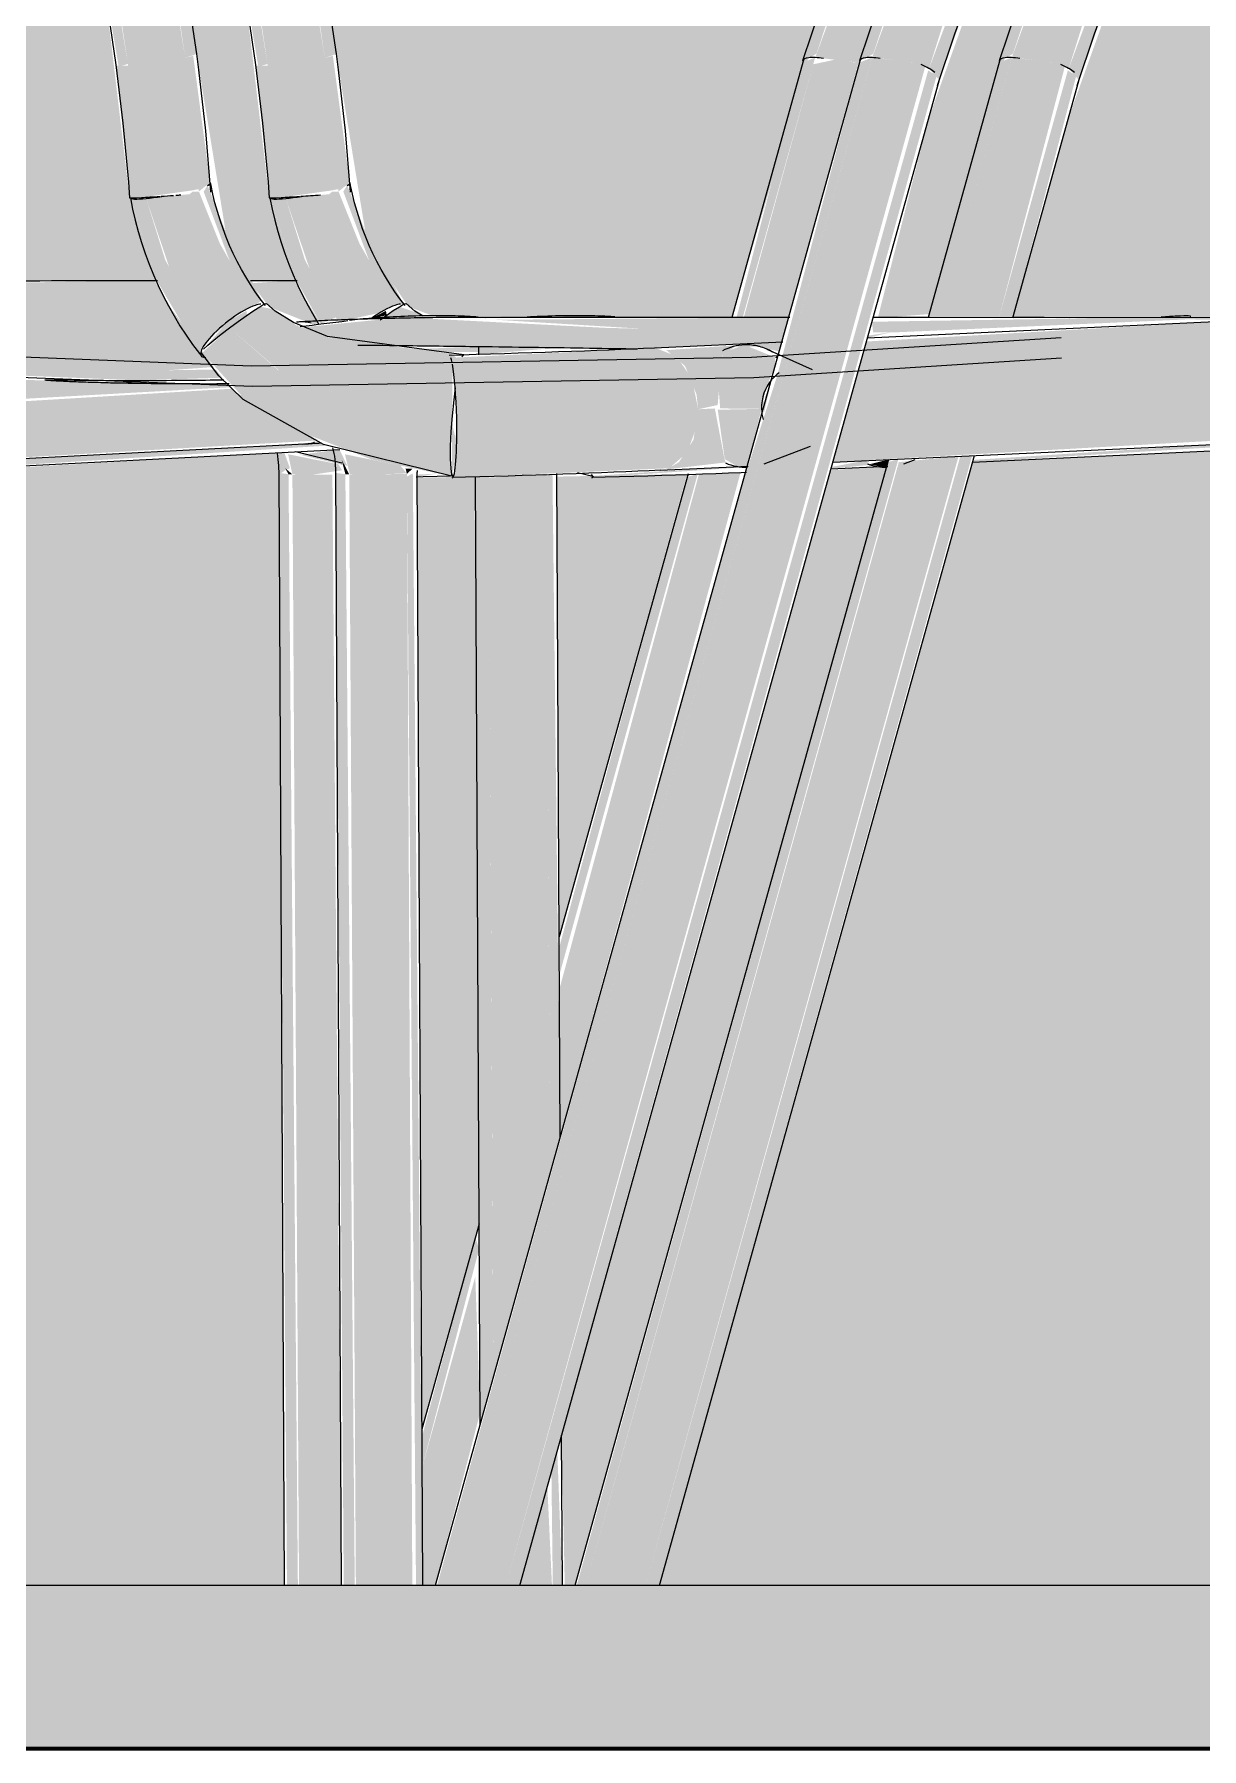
# Model space of a CAD drawing. Header units: inches. Extents: x 20478 to 36715, y -248 to 750.
# Drawn here: x 28117.59 to 28131.9, y 0 to 21.02 of the extents above; entities that cross this region are included whole.
import ezdxf

# ---------------------------------------------------------------- set-up
doc = ezdxf.new("R2010")
doc.units = ezdxf.units.IN
doc.header["$MEASUREMENT"] = 0
for name, color, linetype, lineweight in [('A-DOOR', 31, 'Continuous', 13), ('A-GLAZ-CWMG', 51, 'Continuous', 9), ('C-TOPO', 7, 'Continuous', 9), ('I-FURN', 30, 'Continuous', 9)]:
    doc.layers.add(name, color=color, linetype=linetype, lineweight=lineweight)

# ---------------------------------------------------------------- blocks, each defined once
blk = doc.blocks.new('HermanMiller_Collection_Air-Chair_SideChair_Arms - Arms-457867-Elevation - South')
at = {"layer": 'I-FURN'}
for points in [[(26183.691, 20.693), (26183.774, 20.734), (26183.857, 20.782), (26184.538, 22.835), (26184.467, 22.794), (26183.693, 20.699)], [(26184.381, 20.651), (26184.639, 21.374), (26185.04, 22.62), (26184.585, 22.754), (26183.843, 20.737), (26184.326, 20.679), (26184.375, 20.653)], [(26178.107, 15.731), (26178.008, 15.931), (26177.529, 15.864), (26178.039, 15.744), (26178.085, 15.735)], [(26177.5, 2), (26177.385, 15.627), (26177.266, 15.643), (26177.366, 2), (26177.426, 2)], [(26177.433, 15.624), (26177.344, 15.701), (26177.385, 15.627), (26177.425, 15.625)], [(26177.748, 2), (26178.031, 2), (26177.923, 15.621), (26177.433, 15.619), (26177.514, 2), (26177.731, 2)], [(26178.039, 15.738), (26178.033, 15.745), (26178.033, 15.739)]]:
    blk.add_hatch(color=256, dxfattribs=at).paths.add_polyline_path(points, flags=0)
h = blk.add_hatch(color=256, dxfattribs=at)
h.paths.add_polyline_path([(26179.022, 3.445), (26179.722, 6.129), (26179.675, 6.268), (26179.02, 3.82), (26179.021, 3.642)], flags=0)
h.paths.add_polyline_path([(26180.704, 9.48), (26182.403, 15.635), (26182.273, 15.589), (26180.702, 9.819), (26180.703, 9.609)], flags=0)
h.paths.add_polyline_path([(26182.954, 17.551), (26183.841, 20.736), (26183.691, 20.675), (26182.878, 17.551), (26182.943, 17.551)], flags=0)
h = blk.add_hatch(color=256, dxfattribs=at)
h.paths.add_polyline_path([(26179.039, 2), (26179.183, 2), (26179.732, 4.112), (26179.675, 5.789), (26179.022, 3.445), (26179.031, 2)], flags=0)
h.paths.add_polyline_path([(26180.714, 7.494), (26182.928, 15.653), (26182.416, 15.624), (26180.705, 9.31), (26180.713, 7.654)], flags=0)
h.paths.add_polyline_path([(26183.517, 17.55), (26184.371, 20.667), (26184.19, 20.699), (26184.183, 20.73), (26183.818, 20.653), (26182.967, 17.551), (26183.453, 17.55)], flags=0)
h = blk.add_hatch(color=256, dxfattribs=at)
h.paths.add_polyline_path([(26177.664, 15.619), (26178.042, 15.675), (26177.997, 15.749), (26177.38, 15.871), (26177.433, 15.624), (26177.658, 15.619)], flags=0)
h.paths.add_polyline_path([(26178.128, 15.629), (26178.119, 15.675), (26178.128, 15.63)], flags=0)
h = blk.add_hatch(color=256, dxfattribs=at)
h.paths.add_polyline_path([(26178.962, 15.595), (26179.204, 15.634), (26178.962, 15.622), (26178.962, 15.597)], flags=0)
h.paths.add_polyline_path([(26179.399, 15.613), (26179.426, 15.673), (26179.4, 15.619)], flags=0)
for p, q in [((26183.702, 20.719), (26182.819, 17.55)), ((26178.038, 15.763), (26177.471, 15.903)), ((26177.265, 15.645), (26177.333, 2)), ((26182.284, 15.631), (26180.702, 9.954)), ((26179.721, 6.434), (26179.019, 3.919))]:
    blk.add_line(p, q, dxfattribs=at)
at = {"layer": 'I-FURN', "flags": 128}
for points in [[(26183.692, 20.698), (26183.912, 21.355), (26184.151, 22.009), (26184.409, 22.66), (26184.478, 22.826)], [(26177.244, 15.882), (26177.25, 15.846), (26177.255, 15.809), (26177.259, 15.772), (26177.262, 15.734), (26177.264, 15.696), (26177.265, 15.658), (26177.265, 15.645)], [(26179.371, 15.604), (26179.208, 15.599), (26179.034, 15.594), (26178.952, 15.592)]]:
    blk.add_lwpolyline(points, dxfattribs=at)
at = {"layer": 'I-FURN'}
for start_param, end_param in [(5.80521, 6.328809), (5.543411, 5.799632), (5.282674, 5.542834)]:
    blk.add_ellipse((26184.168, 20.546), major_axis=(-0.476, 0.152), ratio=0.239355, start_param=start_param, end_param=end_param, dxfattribs=at)
blk.add_open_spline([(26188.437, 17.558), (26188.45, 17.563), (26188.436, 17.57), (26188.304, 17.567), (26188.155, 17.557), (26188.085, 17.552)], degree=3, knots=[-0.6, -0.6, -0.6, -0.6, -0.4, -0.2, -0.0427058, -0.0427058, -0.0427058, -0.0427058], dxfattribs=at)
blk = doc.blocks.new('HermanMiller_Collection_Air-Chair_SideChair_Arms - Arms-V23-Elevation - South')
at = {"layer": 'I-FURN'}
h = blk.add_hatch(color=256, dxfattribs=at)
h.paths.add_polyline_path([(26176.914, 18.001), (26177.482, 18.003), (26177.172, 18.974), (26177.148, 19.017), (26176.837, 21.642), (26176.397, 24.26), (26176.273, 25.121), (26176.383, 26.453), (26176.632, 27.19), (26176.152, 27.181), (26175.798, 26.739), (26175.697, 26.411), (26175.577, 25.819), (26175.56, 25.064), (26176.616, 18.591), (26176.813, 18.172), (26176.891, 18.039)], flags=0)
h.paths.add_polyline_path([(26175.58, 24.485), (26175.578, 24.512), (26175.58, 24.485)], flags=0)
for points in [[(26177.831, 20.731), (26177.973, 20.78), (26177.372, 24.485), (26177.249, 24.327), (26177.574, 22.465)], [(26177.13, 20.637), (26177.831, 20.731), (26177.239, 24.329), (26176.765, 24.2), (26176.561, 24.155), (26176.878, 22.333)], [(26177.051, 20.635), (26177.127, 20.656), (26176.556, 24.164), (26176.419, 24.162), (26177.013, 20.637), (26177.023, 20.637)], [(26186.1, 20.693), (26186.183, 20.734), (26186.266, 20.782), (26186.947, 22.835), (26186.876, 22.794), (26186.102, 20.699)], [(26187.075, 20.456), (26187.778, 22.437), (26187.655, 22.507), (26186.95, 20.6), (26187.076, 20.458)], [(26177.166, 19.015), (26177.295, 19.025), (26177.13, 20.637), (26176.983, 20.635), (26177.153, 19.016)], [(26177.295, 19.02), (26177.929, 19.108), (26177.971, 19.118), (26177.996, 19.118), (26177.831, 20.731), (26177.13, 20.637), (26177.295, 19.025)], [(26177.998, 19.093), (26178.08, 19.16), (26178.136, 19.189), (26177.929, 20.757), (26177.831, 20.731), (26177.996, 19.118)], [(26178.69, 17.697), (26178.796, 17.715), (26178.315, 18.633), (26178.104, 19.169), (26178.057, 19.091), (26178.4, 18.177), (26178.641, 17.777)], [(26177.782, 17.469), (26177.964, 17.55), (26177.586, 18.254), (26177.351, 19.009), (26177.162, 19.01), (26177.484, 17.998), (26177.776, 17.479)], [(26177.997, 17.496), (26178.504, 17.606), (26178.685, 17.704), (26178.256, 18.452), (26177.998, 19.093), (26177.92, 19.091), (26177.885, 19.06), (26177.828, 19.055), (26177.351, 19.009), (26177.694, 17.998), (26177.99, 17.507)], [(26177.708, 17.46), (26177.762, 17.501), (26177.453, 18.003), (26176.933, 17.969), (26177.141, 17.681), (26177.636, 17.482), (26177.697, 17.464)], [(26178.529, 17.534), (26179.063, 17.57), (26178.744, 17.681), (26178.551, 17.55)], [(26178.388, 17.526), (26178.589, 17.577), (26178.58, 17.63), (26178.4, 17.536)], [(26173.083, 15.675), (26177.875, 15.978), (26177.697, 16.017), (26177.057, 15.971), (26173.359, 15.776), (26173.154, 15.688)], [(26184.717, 15.714), (26184.743, 15.807), (26184.508, 15.749), (26184.617, 15.725)], [(26179.733, 3.974), (26179.896, 4.561), (26179.842, 15.603), (26179.675, 15.585), (26179.722, 6.058)], [(26181.102, 15.599), (26181.087, 15.603), (26181.097, 15.6)], [(26181.102, 15.6), (26181.093, 15.648), (26181.101, 15.6)], [(26181.105, 15.585), (26183.005, 15.714), (26182.642, 15.708), (26181.123, 15.606)]]:
    blk.add_hatch(color=256, dxfattribs=at).paths.add_polyline_path(points, flags=0)
h = blk.add_hatch(color=256, dxfattribs=at)
h.paths.add_polyline_path([(26186.946, 20.59), (26187.566, 22.566), (26187.327, 22.667), (26186.985, 22.733), (26186.252, 20.737), (26186.735, 20.679), (26186.784, 20.653), (26186.946, 20.602)], flags=0)
h.paths.add_polyline_path([(26187.66, 22.52), (26187.66, 22.521), (26187.591, 22.555)], flags=0)
h = blk.add_hatch(color=256, dxfattribs=at)
h.paths.add_polyline_path([(26181.028, 2), (26184.862, 15.813), (26184.734, 15.775), (26180.918, 2), (26180.967, 2)], flags=0)
h.paths.add_polyline_path([(26185.228, 17.549), (26185.364, 17.556), (26186.25, 20.736), (26186.1, 20.675), (26185.229, 17.55)], flags=0)
h = blk.add_hatch(color=256, dxfattribs=at)
h.paths.add_polyline_path([(26181.44, 2), (26181.761, 2), (26185.599, 15.847), (26184.867, 15.775), (26181.028, 2), (26181.335, 2)], flags=0)
h.paths.add_polyline_path([(26185.362, 17.55), (26186.096, 17.55), (26186.902, 20.625), (26186.715, 20.683), (26186.25, 20.734), (26185.362, 17.55)], flags=0)
h = blk.add_hatch(color=256, dxfattribs=at)
h.paths.add_polyline_path([(26181.761, 2), (26181.931, 2), (26185.766, 15.855), (26185.621, 15.848), (26182.457, 4.496)], flags=0)
h.paths.add_polyline_path([(26186.095, 17.55), (26186.265, 17.55), (26187.042, 20.512), (26186.939, 20.578), (26186.096, 17.55)], flags=0)
h = blk.add_hatch(color=256, dxfattribs=at)
h.paths.add_polyline_path([(26189.312, 17.473), (26189.704, 17.551), (26189.136, 17.495), (26189.27, 17.479)], flags=0)
h.paths.add_polyline_path([(26183.516, 17.549), (26183.517, 17.55), (26183.364, 17.549)], flags=0)
h = blk.add_hatch(color=256, dxfattribs=at)
h.paths.add_polyline_path([(26184.036, 15.694), (26184.523, 15.743), (26184.454, 15.794), (26184.042, 15.716), (26184.037, 15.696)], flags=0)
h.paths.add_polyline_path([(26189.723, 16.071), (26189.746, 16.126), (26189.72, 16.1)], flags=0)
h.paths.add_polyline_path([(26185.771, 15.775), (26189.739, 16.019), (26189.657, 16.104), (26189.575, 16.085), (26188.794, 15.997), (26185.778, 15.802), (26185.774, 15.789)], flags=0)
h.paths.add_polyline_path([(26190.413, 16.011), (26190.424, 16.078), (26190.407, 16.028)], flags=0)
h.paths.add_polyline_path([(26190.635, 16.057), (26190.721, 16.104), (26190.871, 16.388), (26190.918, 16.742), (26190.361, 16.7), (26190.638, 16.091)], flags=0)
h = blk.add_hatch(color=256, dxfattribs=at)
h.paths.add_polyline_path([(26180.219, 2), (26180.615, 2), (26180.558, 3.216), (26180.27, 2.183)], flags=0)
h.paths.add_polyline_path([(26179.896, 4.561), (26180.59, 7.05), (26180.548, 15.63), (26179.842, 15.585), (26179.889, 6.058)], flags=0)
h = blk.add_hatch(color=256, dxfattribs=at)
h.paths.add_polyline_path([(26180.66, 2), (26180.741, 2), (26180.68, 3.656), (26180.608, 3.397), (26180.625, 2)], flags=0)
h.paths.add_polyline_path([(26180.59, 7.05), (26180.714, 7.494), (26180.621, 15.632), (26180.548, 15.597), (26180.572, 10.745)], flags=0)
for p, q in [((26186.111, 20.719), (26185.228, 17.549)), ((26186.265, 17.545), (26187.075, 20.451)), ((26178.823, 17.721), (26178.823, 17.711)), ((26181.6, 17.552), (26183.53, 17.552)), ((26184.553, 17.551), (26185.241, 17.551)), ((26186.265, 17.551), (26186.647, 17.551)), ((26173.103, 15.675), (26178.015, 15.931)), ((26184.742, 15.807), (26180.894, 2)), ((26181.932, 2), (26185.794, 15.856)), ((26184.927, 15.754), (26185.068, 15.808)), ((26185.769, 15.774), (26189.756, 15.962)), ((26179.675, 15.596), (26179.732, 3.964)), ((26180.715, 7.497), (26180.674, 15.634)), ((26181.114, 15.597), (26180.929, 15.643)), ((26181.097, 15.622), (26181.114, 15.597)), ((26184.034, 15.693), (26184.733, 15.726)), ((26180.742, 2), (26180.733, 3.843))]:
    blk.add_line(p, q, dxfattribs=at)
at = {"layer": 'I-FURN', "flags": 128}
for points in [[(26177.973, 20.78), (26177.68, 22.744), (26177.372, 24.486)], [(26176.39, 24.299), (26176.727, 22.377), (26176.982, 20.647)], [(26186.101, 20.698), (26186.32, 21.355), (26186.56, 22.009), (26186.818, 22.66), (26186.886, 22.826)], [(26187.053, 20.394), (26187.264, 21.025), (26187.494, 21.653), (26187.742, 22.279), (26187.808, 22.438)], [(26176.982, 20.647), (26177.068, 19.929), (26177.134, 19.207), (26177.148, 19.017)], [(26178.146, 19.086), (26178.083, 19.837), (26177.999, 20.584), (26177.973, 20.78)], [(26178.814, 17.694), (26178.75, 17.778), (26178.689, 17.864), (26178.63, 17.953), (26178.574, 18.045), (26178.52, 18.138), (26178.469, 18.234), (26178.42, 18.333), (26178.375, 18.432), (26178.333, 18.534), (26178.294, 18.637), (26178.258, 18.741), (26178.225, 18.846), (26178.195, 18.953), (26178.169, 19.059), (26178.147, 19.167), (26178.141, 19.197)], [(26177.158, 19.015), (26177.185, 18.877), (26177.218, 18.74), (26177.254, 18.603), (26177.295, 18.468), (26177.34, 18.334), (26177.389, 18.201), (26177.442, 18.07), (26177.499, 17.941), (26177.56, 17.815), (26177.625, 17.69), (26177.694, 17.568), (26177.758, 17.462)], [(26178.509, 17.52), (26178.58, 17.57), (26178.67, 17.633), (26178.744, 17.681), (26178.796, 17.711), (26178.823, 17.721)], [(26179.034, 17.564), (26178.935, 17.627), (26178.826, 17.72)], [(26183, 15.647), (26182.935, 15.644), (26182.78, 15.638), (26182.622, 15.633), (26182.461, 15.627), (26182.297, 15.621), (26182.13, 15.615), (26181.961, 15.61), (26181.79, 15.604), (26181.617, 15.599), (26181.443, 15.594), (26181.267, 15.589), (26181.107, 15.585)]]:
    blk.add_lwpolyline(points, dxfattribs=at)
at = {"layer": 'I-FURN'}
for centre, major_axis, ratio, start_param, end_param in [((26186.577, 20.546), (-0.476, 0.152), 0.239355, 5.80521, 6.328809), ((26186.577, 20.546), (-0.476, 0.152), 0.239355, 5.543411, 5.799632), ((26186.577, 20.546), (-0.476, 0.152), 0.239355, 5.282674, 5.542834), ((26186.593, 20.585), (-0.482, 0.134), 0.301377, 3.976352, 4.23196), ((26186.593, 20.585), (-0.482, 0.134), 0.301377, 3.714553, 3.963657), ((26177.649, 19.106), (0.492, 0.091), 0.107353, 5.872701, 6.396299), ((26177.647, 19.052), (0.499, 0.035), 0.020295, 3.141996, 3.927394), ((26177.649, 19.106), (0.492, 0.091), 0.107353, 3.141593, 4.040105), ((26177.647, 19.052), (0.499, 0.035), 0.020295, 3.927394, 4.450993), ((26177.649, 19.106), (0.492, 0.091), 0.107353, 4.040105, 4.477529), ((26177.647, 19.052), (0.499, 0.035), 0.020295, 4.485139, 4.974592), ((26178.422, 17.385), (0.393, 0.31), 0.26753, 0.631223, 1.416621), ((26178.422, 17.385), (0.393, 0.31), 0.26753, 0.369424, 0.631223), ((26181.086, 16.334), (-0.02, 0.75), 0.096081, 3.116798, 3.378597), ((26184.707, 16.463), (0.021, 0.75), 0.90616, 2.837087, 3.199975)]:
    blk.add_ellipse(centre, major_axis=major_axis, ratio=ratio, start_param=start_param, end_param=end_param, dxfattribs=at)
blk.add_open_spline([(26176.92, 18.001), (26177.109, 18.002), (26177.3, 18.002), (26177.49, 18.003)], degree=3, dxfattribs=at)
blk.add_open_spline([(26181.386, 17.555), (26181.324, 17.56), (26181.159, 17.568), (26180.843, 17.572), (26180.544, 17.564), (26180.364, 17.556), (26180.311, 17.553)], degree=3, knots=[-0.9453045, -0.9453045, -0.9453045, -0.9453045, -0.8, -0.6, -0.4, -0.3131267, -0.3131267, -0.3131267, -0.3131267], dxfattribs=at)
blk = doc.blocks.new('opening - opening-1034286-Elevation - South')
at = {"layer": 'A-DOOR'}
h = blk.add_hatch(color=256, dxfattribs=at)
h.paths.add_polyline_path([(25985.89, 2), (26016.078, 2), (26016.078, 96), (25985.89, 96), (25985.89, 20.121)], flags=0)
h.paths.add_polyline_path([(26180.895, 2), (26184.717, 15.714), (26184.549, 15.718), (26184.031, 15.675), (26180.732, 3.841), (26180.772, 2), (26180.888, 2)], flags=0)
h.paths.add_polyline_path([(26091.239, 2), (26093.176, 2), (26093.176, 8.948), (26092.37, 6.058)], flags=0)
h.paths.add_polyline_path([(26181.931, 2), (26189.824, 2), (26189.061, 15.848), (26189.026, 15.928), (26185.77, 15.775), (26182.457, 3.888)], flags=0)
h.paths.add_polyline_path([(26177.334, 2), (26177.291, 15.636), (26177.345, 15.675), (26177.402, 15.701), (26177.332, 15.896), (26172.428, 15.615), (26167.96, 2), (26177.291, 2)], flags=0)
h.paths.add_polyline_path([(26100.744, 16.071), (26100.766, 16.127), (26100.74, 16.1)], flags=0)
h.paths.add_polyline_path([(26097.419, 2), (26101.541, 2), (26100.778, 15.848), (26100.667, 16.092), (26099.814, 15.997), (26097.419, 15.885), (26097.419, 6.058)], flags=0)
h.paths.add_polyline_path([(26232.634, 2), (26228.15, 15.663), (26227.814, 15.666), (26227.491, 15.658), (26231.972, 2), (26232.628, 2)], flags=0)
h.paths.add_polyline_path([(26104.153, 2), (26107.484, 2), (26107.484, 15.885), (26104.236, 16.092), (26104.172, 16.084), (26104.131, 15.978), (26104.129, 15.848), (26104.153, 15.619), (26103.362, 2), (26104.143, 2)], flags=0)
h.paths.add_polyline_path([(26225.655, 2), (26230.225, 2), (26225.676, 15.675), (26225.516, 15.658), (26223.495, 15.759), (26220.801, 15.848), (26220.845, 15.776), (26220.895, 15.636), (26220.919, 15.629), (26220.895, 2), (26220.919, 2)], flags=0)
h.paths.add_polyline_path([(26235.203, 2), (26261.39, 2), (26261.39, 96), (26235.203, 96), (26235.203, 10.745)], flags=0)
h.paths.add_polyline_path([(26191.435, 16.071), (26191.458, 16.126), (26191.432, 16.1)], flags=0)
h.paths.add_polyline_path([(26191.637, 2), (26192.233, 2), (26191.469, 15.848), (26191.358, 16.092), (26190.646, 15.969), (26190.74, 15.433), (26191.567, 2), (26191.612, 2)], flags=0)
h.paths.add_polyline_path([(26167.251, 26.785), (26167.199, 26.876), (26167.216, 26.821)], flags=0)
h.paths.add_polyline_path([(26195.767, 2), (26195.767, 28.5), (26190.681, 28.5), (26190.681, 28.75), (26172.432, 28.75), (26172.432, 30), (26197.015, 30), (26197.015, 96), (26162.828, 96), (26162.828, 2), (26164.502, 2), (26169.001, 15.836), (26168.825, 16.124), (26168.816, 16.512), (26169.11, 16.941), (26169.295, 17.162), (26169.352, 17.162), (26169.417, 17.318), (26169.414, 17.377), (26169.387, 17.52), (26169.456, 17.746), (26169.533, 18.263), (26169.548, 18.507), (26169.434, 20.672), (26169.022, 24.299), (26168.743, 25.344), (26168.472, 25.94), (26168.157, 26.418), (26168.044, 26.493), (26167.126, 26.863), (26166.942, 27.034), (26166.666, 27.37), (26166.629, 27.627), (26166.76, 27.741), (26166.698, 27.79), (26167.12, 28.121), (26167.607, 28.253), (26170.571, 28.342), (26173.817, 28.341), (26177.69, 28.234), (26181.052, 27.895), (26183.449, 27.56), (26186.073, 27.086), (26187.042, 26.833), (26187.635, 26.533), (26187.705, 26.432), (26187.966, 26.204), (26188.255, 25.749), (26188.439, 24.96), (26188.439, 24.589), (26188.362, 24.016), (26187.928, 22.733), (26186.946, 19.993), (26186.265, 17.551), (26190.846, 17.495), (26190.896, 17.489), (26191.576, 17.364), (26191.84, 17.062), (26191.911, 16.899), (26192.117, 16.615), (26192.355, 16.145), (26192.357, 15.974), (26192.452, 15.433), (26193.267, 2), (26193.348, 2)], flags=0)
h.paths.add_polyline_path([(26136.016, 2), (26141.943, 2), (26137.459, 15.663), (26137.099, 15.668), (26135.893, 15.723), (26130.304, 15.973), (26130.113, 15.867), (26130.153, 15.776), (26130.203, 15.636), (26130.228, 15.643), (26130.18, 6.058), (26130.203, 2), (26135.945, 2)], flags=0)
h.paths.add_polyline_path([(26202.419, 2), (26204.953, 2), (26205.772, 15.676), (26205.971, 16.429), (26206.282, 16.906), (26206.338, 17.034), (26206.433, 17.184), (26206.491, 17.236), (26206.734, 17.47), (26207.34, 17.496), (26207.371, 17.552), (26207.609, 17.552), (26211.92, 17.552), (26210.911, 20.996), (26209.759, 24.236), (26209.756, 25.019), (26209.834, 25.428), (26210.078, 26.039), (26210.738, 26.648), (26211.492, 26.933), (26215.049, 27.611), (26218.549, 28.062), (26221.525, 28.276), (26225.13, 28.343), (26230.76, 28.224), (26231.081, 28.117), (26231.301, 28.001), (26231.558, 27.56), (26231.52, 27.37), (26231.279, 27.076), (26230.986, 26.817), (26230.736, 26.708), (26229.975, 26.355), (26229.795, 26.09), (26229.426, 25.296), (26229.252, 24.712), (26229.095, 23.793), (26228.751, 20.672), (26228.672, 18.094), (26228.799, 17.52), (26228.799, 17.456), (26228.799, 17.287), (26228.842, 17.332), (26228.996, 16.992), (26229.185, 16.853), (26229.37, 16.512), (26229.327, 16.07), (26229.159, 15.793), (26233.203, 3.467), (26233.203, 96), (26199.015, 96), (26199.015, 30), (26225.753, 30), (26225.753, 28.75), (26207.505, 28.75), (26207.505, 28.5), (26202.419, 28.5), (26202.419, 6.058)], flags=0)
h.paths.add_polyline_path([(26207.246, 2), (26207.362, 2), (26208.222, 15.893), (26208.181, 15.974), (26207.412, 15.953), (26207.408, 15.775), (26207.441, 15.619), (26206.692, 2), (26207.217, 2)], flags=0)
h.paths.add_polyline_path([(26113.34, 2), (26113.664, 2), (26111.727, 8.948), (26111.727, 2)], flags=0)
h.paths.add_polyline_path([(26114.707, 2), (26114.853, 2), (26114.892, 15.675), (26114.436, 15.587), (26111.727, 15.655), (26111.727, 12.667), (26114.7, 2)], flags=0)
h.paths.add_polyline_path([(26117.67, 2), (26122.64, 2), (26122.64, 15.68), (26121.166, 15.745), (26118.402, 15.848), (26118.419, 15.7), (26118.461, 15.619), (26117.739, 3.184)], flags=0)
h.paths.add_polyline_path([(26116.67, 2), (26117.465, 15.938), (26116.002, 15.975), (26115.805, 15.867), (26115.845, 15.776), (26115.895, 15.636), (26115.919, 15.629), (26115.895, 2), (26116.635, 2)], flags=0)
h.paths.add_polyline_path([(26143.648, 2), (26160.828, 2), (26160.828, 96), (26127.14, 96), (26127.14, 30), (26135.061, 30), (26135.061, 28.75), (26127.14, 28.75), (26127.14, 27.663), (26130.619, 28.094), (26132.937, 28.266), (26136.64, 28.346), (26140.045, 28.236), (26140.39, 28.117), (26140.609, 28.001), (26140.866, 27.56), (26140.828, 27.37), (26140.587, 27.076), (26140.295, 26.817), (26140.045, 26.708), (26139.289, 26.362), (26139.104, 26.09), (26138.734, 25.296), (26138.56, 24.712), (26138.403, 23.793), (26138.06, 20.672), (26137.981, 18.094), (26138.107, 17.52), (26138.107, 17.456), (26138.107, 17.287), (26138.15, 17.332), (26138.304, 16.992), (26138.493, 16.853), (26138.678, 16.512), (26138.636, 16.07), (26138.467, 15.793), (26142.992, 2), (26143.626, 2)], flags=0)
h.paths.add_polyline_path([(26208.362, 2), (26216.255, 2), (26212.415, 15.775), (26209.107, 15.893), (26209.11, 15.7), (26209.153, 15.619), (26208.376, 2.243)], flags=0)
h.paths.add_polyline_path([(26166.91, 2), (26171.345, 15.688), (26170.716, 15.615), (26166.277, 2), (26166.82, 2)], flags=0)
h.paths.add_polyline_path([(26127.634, 2), (26127.14, 3.506), (26127.14, 2)], flags=0)
h.paths.add_polyline_path([(26219.844, 2), (26219.853, 2), (26219.891, 15.675), (26219.207, 15.585), (26219.183, 3.855), (26219.707, 2), (26219.823, 2)], flags=0)
h.paths.add_polyline_path([(26129.008, 2), (26129.162, 2), (26129.2, 15.675), (26128.744, 15.587), (26127.14, 15.624), (26127.14, 8.702), (26129.006, 2.007)], flags=0)
h.paths.add_polyline_path([(26090.453, 2.896), (26093.176, 12.667), (26093.176, 15.686), (26090.453, 15.585), (26090.453, 6.058)], flags=0)
h.paths.add_polyline_path([(26102.451, 3.546), (26103.181, 15.676), (26103.379, 16.429), (26103.691, 16.906), (26103.746, 17.034), (26103.842, 17.184), (26103.9, 17.236), (26104.143, 17.47), (26104.749, 17.496), (26104.78, 17.552), (26105.018, 17.552), (26107.484, 17.55), (26107.431, 23.363), (26107.185, 24.179), (26107.168, 24.236), (26107.164, 25.019), (26107.242, 25.428), (26107.484, 26.129), (26107.475, 28.5), (26104.78, 28.5), (26104.78, 28.75), (26104.688, 28.75), (26104.688, 28.5), (26100.215, 28.5), (26100.215, 28.75), (26100.123, 28.75), (26100.123, 28.5), (26097.419, 28.5), (26097.442, 26.013), (26097.66, 25.428), (26097.738, 25.019), (26097.747, 24.589), (26097.679, 24.043), (26097.419, 23.219), (26097.419, 17.55), (26100.156, 17.495), (26100.884, 17.364), (26101.148, 17.062), (26101.219, 16.899), (26101.425, 16.615), (26101.663, 16.145), (26101.665, 15.974), (26101.761, 15.433), (26102.412, 4.221)], flags=0)
h.paths.add_polyline_path([(26179.02, 3.915), (26179.721, 6.431), (26179.666, 15.596), (26178.962, 15.585), (26179.009, 6.058)], flags=0)
h.paths.add_polyline_path([(26217.454, 3.915), (26217.435, 6.409), (26214.85, 15.675), (26214.177, 15.675), (26217.444, 3.951)], flags=0)
h.paths.add_polyline_path([(26217.484, 9.951), (26217.479, 15.597), (26215.908, 15.606), (26217.444, 10.093)], flags=0)
h.paths.add_polyline_path([(26180.702, 9.951), (26182.272, 15.63), (26180.674, 15.597), (26180.698, 10.592)], flags=0)
h.paths.add_polyline_path([(26219.479, 15.597), (26219.469, 15.677), (26219.479, 15.597)], flags=0)
h.paths.add_polyline_path([(26128.788, 15.597), (26128.778, 15.677), (26128.787, 15.597)], flags=0)
h.paths.add_polyline_path([(26114.479, 15.597), (26114.469, 15.677), (26114.479, 15.597)], flags=0)
h.paths.add_polyline_path([(26104.041, 15.978), (26104.163, 16.104), (26104.101, 16.071), (26104.044, 15.982)], flags=0)
h.paths.add_polyline_path([(26192.125, 16.011), (26192.164, 16.029), (26192.119, 16.028)], flags=0)
h.paths.add_polyline_path([(26101.433, 16.011), (26101.472, 16.029), (26101.427, 16.028)], flags=0)
h.paths.add_polyline_path([(26130.483, 17.46), (26130.699, 17.495), (26130.757, 17.496), (26130.986, 17.647), (26131.145, 17.78), (26131.588, 18.633), (26131.774, 19.251), (26132.092, 21.858), (26132.619, 25.72), (26132.539, 26.257), (26132.546, 26.437), (26132.217, 27.027), (26131.998, 27.223), (26130.168, 27.052), (26127.14, 26.66), (26127.14, 17.551), (26130.163, 17.5), (26130.45, 17.464)], flags=0)
h.paths.add_polyline_path([(26116.175, 17.46), (26116.39, 17.495), (26116.448, 17.496), (26116.678, 17.647), (26116.837, 17.78), (26117.279, 18.633), (26117.465, 19.251), (26117.773, 21.787), (26118.311, 25.72), (26118.231, 26.257), (26118.238, 26.437), (26117.908, 27.027), (26117.66, 27.221), (26115.859, 27.052), (26112.16, 26.556), (26111.727, 26.438), (26111.727, 17.55), (26115.854, 17.5), (26116.142, 17.464)], flags=0)
h.paths.add_polyline_path([(26187.519, 24.797), (26187.466, 24.809), (26187.514, 24.809)], flags=0)
h.paths.add_polyline_path([(26184.724, 17.55), (26185.24, 17.59), (26186.366, 21.414), (26187.366, 24.042), (26187.42, 24.046), (26187.497, 24.518), (26187.48, 25.03), (26187.528, 25.02), (26187.469, 25.163), (26187.437, 25.299), (26187.437, 25.355), (26187.053, 25.745), (26186.64, 25.879), (26186.465, 25.919), (26186.64, 25.428), (26186.718, 25.019), (26186.727, 24.589), (26186.651, 24.016), (26186.248, 22.819), (26185.234, 19.993), (26184.611, 17.55), (26184.66, 17.55)], flags=0)
h.paths.add_polyline_path([(26211.745, 25.705), (26211.588, 25.665), (26211.714, 25.688)], flags=0)
h.paths.add_polyline_path([(26213.654, 17.55), (26214.318, 17.59), (26213.319, 20.996), (26212.168, 24.236), (26212.191, 25.098), (26212.242, 25.428), (26212.339, 25.912), (26211.695, 25.647), (26211.446, 25.299), (26211.475, 25.296), (26211.398, 24.999), (26211.382, 24.566), (26211.331, 24.539), (26211.319, 24.409), (26211.395, 24.283), (26211.521, 24.038), (26211.554, 23.984), (26212.937, 20.121), (26213.654, 17.55)], flags=0)
h.paths.add_polyline_path([(26093.176, 17.55), (26093.176, 26.486), (26090.453, 26.878), (26090.487, 17.566), (26090.806, 17.552), (26093.073, 17.55)], flags=0)
h.paths.add_polyline_path([(26185.111, 24.797), (26185.057, 24.809), (26185.105, 24.809)], flags=0)
h.paths.add_polyline_path([(26182.82, 17.551), (26183.957, 21.414), (26184.957, 24.042), (26185.013, 24.054), (26185.088, 24.518), (26185.071, 25.03), (26185.119, 25.02), (26185.057, 25.171), (26185.028, 25.299), (26185.028, 25.355), (26184.617, 25.758), (26183.951, 26.013), (26183.115, 26.193), (26181.756, 26.438), (26178.504, 26.911), (26177.658, 26.97), (26177.509, 26.739), (26177.42, 26.451), (26177.292, 25.867), (26177.27, 25.078), (26178.328, 18.591), (26178.504, 18.205), (26178.853, 17.681), (26179.154, 17.569), (26182.518, 17.551)], flags=0)
h.paths.add_polyline_path([(26213.456, 25.705), (26213.359, 25.705), (26213.422, 25.686)], flags=0)
h.paths.add_polyline_path([(26215.366, 17.551), (26219.191, 17.606), (26219.428, 17.78), (26219.871, 18.633), (26220.056, 19.251), (26220.374, 21.858), (26220.902, 25.72), (26220.822, 26.257), (26220.829, 26.437), (26220.527, 26.97), (26220.422, 27), (26217.015, 26.533), (26214.48, 26.061), (26213.841, 25.884), (26213.36, 25.592), (26213.158, 25.299), (26213.187, 25.296), (26213.109, 24.999), (26213.094, 24.566), (26213.043, 24.539), (26213.031, 24.409), (26213.114, 24.26), (26213.233, 24.038), (26213.266, 23.984), (26214.649, 20.121), (26215.365, 17.552)], flags=0)
h.paths.add_polyline_path([(26169.066, 24.313), (26169.068, 24.324), (26169.064, 24.324)], flags=0)
h.paths.add_polyline_path([(26177.292, 24.485), (26177.293, 24.485), (26177.292, 24.485)], flags=0)
h.paths.add_polyline_path([(26213.12, 24.63), (26213.088, 24.825), (26213.128, 24.808), (26213.125, 24.732)], flags=0)
h.paths.add_polyline_path([(26211.408, 24.63), (26211.376, 24.825), (26211.417, 24.809), (26211.413, 24.732)], flags=0)
h.paths.add_polyline_path([(26167.199, 27.078), (26167.385, 27.181), (26167.319, 27.211), (26167.306, 27.153), (26167.213, 27.088)], flags=0)
h.paths.add_polyline_path([(26167.069, 27.076), (26167.196, 27.107), (26167.156, 27.153), (26167.072, 27.078)], flags=0)
h.paths.add_polyline_path([(26140.425, 27.076), (26140.301, 27.139), (26140.306, 27.078), (26140.397, 27.076)], flags=0)
h.paths.add_polyline_path([(26231.117, 27.076), (26230.993, 27.139), (26230.998, 27.078), (26231.089, 27.076)], flags=0)
h.paths.add_polyline_path([(26111.727, 27.491), (26114.542, 27.895), (26117.96, 28.249), (26118.127, 28.25), (26122.64, 28.347), (26122.64, 28.75), (26116.813, 28.75), (26116.813, 28.5), (26114.523, 28.5), (26114.523, 28.75), (26114.432, 28.75), (26114.432, 28.5), (26111.727, 28.5), (26111.727, 27.592)], flags=0)
h.paths.add_polyline_path([(26093.176, 27.491), (26093.176, 28.5), (26090.471, 28.5), (26090.453, 27.884), (26092.445, 27.611), (26092.959, 27.527)], flags=0)
h.paths.add_polyline_path([(26104.701, 30), (26122.64, 30), (26122.64, 96), (26090.453, 96), (26090.453, 30), (26095.297, 30)], flags=0)
h.paths.add_polyline_path([(26242.934, 99.164), (26261.39, 99.164), (26261.39, 134), (26235.203, 134), (26235.203, 119.043), (26235.436, 119.043), (26237.577, 118.566), (26239.472, 117.699), (26241.323, 116.282), (26241.624, 115.971), (26242.728, 114.61), (26243.629, 112.925), (26244.198, 111.049), (26244.39, 109.098), (26244.171, 107.017), (26243.419, 104.846), (26242.37, 103.097), (26240.921, 101.55), (26239.304, 100.399), (26237.48, 99.587), (26235.489, 99.164), (26242.48, 99.164)], flags=0)
h.paths.add_polyline_path([(26197.015, 119.098), (26197.015, 134), (26162.828, 134), (26162.828, 119.098), (26191.096, 119.098)], flags=0)
h.paths.add_polyline_path([(26211.294, 119.098), (26233.203, 119.098), (26233.203, 134), (26199.015, 134), (26199.015, 119.098), (26209.974, 119.098)], flags=0)
h.paths.add_polyline_path([(26128.015, 119.098), (26160.828, 119.098), (26160.828, 134), (26128.015, 134), (26128.015, 132.629)], flags=0)
blk = doc.blocks.new('HermanMiller_Collection_Air-Chair_SideChair_Arms - Arms-V31-Elevation - South')
at = {"layer": 'I-FURN'}
for points in [[(26173.481, 17.999), (26175.77, 18.003), (26175.46, 18.974), (26175.436, 19.017), (26175.125, 21.642), (26174.685, 24.26), (26174.562, 25.121), (26174.671, 26.453), (26174.99, 27.283), (26171.222, 27.355), (26169.268, 27.286), (26169.761, 26.652), (26170.296, 25.691), (26170.498, 25.103), (26170.729, 23.861), (26171.009, 21.293), (26171.155, 19.044), (26171.148, 19.002), (26171.134, 18.004), (26172.092, 18)], [(26176.119, 20.731), (26176.261, 20.78), (26175.66, 24.485), (26175.537, 24.327), (26175.977, 21.689)], [(26175.418, 20.637), (26176.119, 20.731), (26175.527, 24.329), (26175.053, 24.2), (26174.849, 24.155), (26175.167, 22.333)], [(26175.339, 20.635), (26175.415, 20.656), (26174.844, 24.164), (26174.707, 24.162), (26175.301, 20.637), (26175.311, 20.637)], [(26184.388, 20.693), (26184.471, 20.734), (26184.554, 20.782), (26185.235, 22.835), (26185.164, 22.794), (26184.39, 20.699)], [(26185.364, 20.456), (26186.066, 22.437), (26185.943, 22.507), (26185.238, 20.6), (26185.364, 20.458)], [(26175.454, 19.015), (26175.583, 19.025), (26175.418, 20.637), (26175.271, 20.635), (26175.441, 19.016)], [(26175.583, 19.02), (26176.217, 19.108), (26176.26, 19.118), (26176.284, 19.118), (26176.119, 20.731), (26175.418, 20.637), (26175.583, 19.025)], [(26176.287, 19.093), (26176.368, 19.16), (26176.424, 19.189), (26176.217, 20.757), (26176.119, 20.731), (26176.284, 19.118)], [(26179.316, 2), (26184.538, 20.736), (26184.388, 20.675), (26183.381, 16.856), (26183.374, 16.829), (26182.927, 15.433), (26179.206, 2), (26179.255, 2)], [(26179.728, 2), (26180.049, 2), (26185.191, 20.625), (26185.003, 20.683), (26184.538, 20.734), (26179.316, 2), (26179.623, 2)], [(26180.049, 2), (26180.219, 2), (26185.33, 20.512), (26185.227, 20.578), (26181.18, 6.058)], [(26176.978, 17.697), (26177.057, 17.761), (26176.603, 18.633), (26176.392, 19.169), (26176.345, 19.091), (26176.691, 18.172), (26176.929, 17.777)], [(26176.309, 17.095), (26176.352, 17.209), (26176.411, 17.287), (26175.874, 18.254), (26175.639, 19.009), (26175.45, 19.01), (26175.772, 17.998), (26176.247, 17.191)], [(26176.411, 17.287), (26176.792, 17.606), (26176.973, 17.704), (26176.544, 18.452), (26176.287, 19.093), (26176.208, 19.091), (26176.173, 19.06), (26176.116, 19.055), (26175.639, 19.009), (26175.977, 18.006), (26176.115, 17.777)], [(26175.548, 16.876), (26176.469, 16.941), (26175.959, 17.642), (26175.741, 18.003), (26171.065, 17.928), (26171.03, 17.058), (26171.031, 16.953), (26173.817, 16.876), (26174.897, 16.876)], [(26179.39, 16.344), (26179.397, 16.96), (26179.439, 17.058), (26179.375, 17.105), (26177.914, 17.29), (26177.486, 17.448), (26177.197, 17.651), (26177.032, 17.681), (26176.662, 17.42), (26177.271, 16.898), (26178.166, 16.545), (26179.217, 16.372)], [(26176.363, 17.176), (26176.877, 17.577), (26176.868, 17.63), (26176.643, 17.498), (26176.383, 17.207), (26176.373, 17.191)], [(26179.39, 15.6), (26179.385, 15.622), (26179.37, 16.019), (26179.39, 16.344), (26178.013, 16.605), (26177.257, 16.904), (26176.662, 17.42), (26176.328, 17.116), (26176.884, 16.509), (26177.457, 16.176), (26178.404, 15.807), (26179.389, 15.6)], [(26179.447, 16.318), (26182.407, 16.423), (26182.331, 16.798), (26182.14, 17.073), (26181.887, 17.174), (26179.375, 17.054), (26179.434, 16.605), (26179.44, 16.512)], [(26179.715, 17.095), (26180.711, 17.179), (26179.715, 17.191), (26179.715, 17.096)], [(26183.184, 16.428), (26183.238, 16.68), (26183.351, 16.957), (26183.35, 17.058), (26182.976, 17.212), (26182.708, 17.117), (26182.684, 16.953), (26182.654, 16.733), (26182.677, 16.434), (26182.803, 16.432)], [(26183.376, 17.047), (26183.388, 17.088), (26183.35, 17.058)], [(26173.135, 16.876), (26175.548, 16.777), (26176.575, 16.81), (26176.494, 16.91), (26174.157, 16.876), (26173.817, 16.876)], [(26171.371, 15.675), (26177.754, 16.041), (26176.783, 16.605), (26176.69, 16.675), (26171.907, 16.386), (26171.827, 16.019), (26171.647, 15.776), (26171.442, 15.688)], [(26175.464, 16.74), (26175.464, 16.777), (26175.359, 16.742)], [(26183.207, 16.348), (26183.308, 16.786), (26183.229, 16.577), (26183.208, 16.362)], [(26179.393, 15.585), (26182.053, 15.7), (26182.273, 15.893), (26182.395, 16.229), (26182.407, 16.423), (26179.447, 16.318), (26179.411, 15.606)], [(26183.005, 15.714), (26183.184, 16.428), (26182.647, 16.417), (26182.733, 15.812), (26182.881, 15.727)], [(26179.393, 15.585), (26179.445, 16.019), (26179.385, 16.268), (26179.392, 15.612), (26179.387, 15.594)], [(26178.13, 15.624), (26178.036, 15.807), (26178.082, 15.627), (26178.122, 15.625)], [(26178.355, 15.619), (26178.834, 15.637), (26178.758, 15.732), (26178.077, 15.871), (26178.137, 15.624), (26178.315, 15.619)], [(26178.197, 2), (26178.082, 15.627), (26177.963, 15.643), (26178.062, 2), (26178.123, 2)], [(26178.445, 2), (26178.903, 2), (26178.836, 15.63), (26178.13, 15.62), (26178.211, 2), (26178.428, 2)], [(26178.836, 15.63), (26178.903, 15.693), (26178.821, 15.697)], [(26179.021, 2), (26179.029, 2), (26178.909, 15.637), (26178.836, 15.597), (26178.948, 2), (26179.019, 2)], [(26179.39, 15.599), (26179.375, 15.603), (26179.385, 15.6)], [(26179.418, 15.697), (26179.429, 15.697), (26179.427, 15.738)]]:
    blk.add_hatch(color=256, dxfattribs=at).paths.add_polyline_path(points, flags=0)
h = blk.add_hatch(color=256, dxfattribs=at)
h.paths.add_polyline_path([(26185.234, 20.59), (26185.854, 22.566), (26185.616, 22.667), (26185.273, 22.733), (26184.54, 20.737), (26185.023, 20.679), (26185.072, 20.653), (26185.234, 20.602)], flags=0)
h.paths.add_polyline_path([(26185.948, 22.52), (26185.949, 22.521), (26185.879, 22.555)], flags=0)
h = blk.add_hatch(color=256, dxfattribs=at)
h.paths.add_polyline_path([(26174.444, 16.775), (26174.444, 16.792), (26174.428, 16.777)], flags=0)
h.paths.add_polyline_path([(26171.91, 16.426), (26176.69, 16.694), (26176.602, 16.734), (26174.382, 16.777), (26171.799, 16.845), (26171.888, 16.605), (26171.896, 16.539)], flags=0)
h.paths.add_polyline_path([(26177.504, 17.437), (26177.493, 17.495), (26177.493, 17.442)], flags=0)
h = blk.add_hatch(color=256, dxfattribs=at)
h.paths.add_polyline_path([(26181.658, 17.165), (26183.432, 17.246), (26183.466, 17.368), (26181.28, 17.421), (26178.788, 17.55), (26177.529, 17.425), (26177.964, 17.277), (26178.425, 17.208), (26181.65, 17.165)], flags=0)
h.paths.add_polyline_path([(26184.482, 17.296), (26184.768, 17.367), (26184.491, 17.326)], flags=0)
h.paths.add_polyline_path([(26178.004, 17.3), (26177.695, 17.371), (26177.988, 17.305)], flags=0)
h = blk.add_hatch(color=256, dxfattribs=at)
h.paths.add_polyline_path([(26184.844, 17.367), (26188.406, 17.525), (26187.992, 17.551), (26184.538, 17.496), (26184.551, 17.367), (26184.843, 17.367)], flags=0)
h.paths.add_polyline_path([(26183.466, 17.368), (26183.516, 17.549), (26179.931, 17.52), (26181.887, 17.4), (26182.985, 17.368)], flags=0)
h = blk.add_hatch(color=256, dxfattribs=at)
h.paths.add_polyline_path([(26182.407, 16.423), (26182.646, 16.475), (26182.701, 17.088), (26182.862, 17.191), (26183.163, 17.188), (26183.4, 17.132), (26183.432, 17.246), (26182.017, 17.148), (26182.247, 16.953), (26182.387, 16.605)], flags=0)
h.paths.add_polyline_path([(26183.187, 16.46), (26183.22, 16.486), (26183.196, 16.558)], flags=0)
h.paths.add_polyline_path([(26184.263, 16.51), (26189.206, 16.742), (26189.055, 17.255), (26188.917, 17.42), (26188.724, 17.495), (26184.471, 17.254), (26184.29, 16.605)], flags=0)
h = blk.add_hatch(color=256, dxfattribs=at)
h.paths.add_polyline_path([(26178.838, 17.12), (26179.13, 17.126), (26179.715, 17.126), (26179.715, 17.193), (26178.648, 17.148), (26178.793, 17.126)], flags=0)
h.paths.add_polyline_path([(26179.362, 17.075), (26179.311, 17.082), (26179.356, 17.075)], flags=0)
h = blk.add_hatch(color=256, dxfattribs=at)
h.paths.add_polyline_path([(26181.924, 15.675), (26182.744, 15.771), (26182.729, 15.817), (26182.611, 16.433), (26182.407, 16.423), (26182.349, 16.048), (26182.172, 15.775), (26182.038, 15.697)], flags=0)
h.paths.add_polyline_path([(26184.059, 15.775), (26188.899, 16.046), (26189.009, 16.104), (26189.159, 16.388), (26189.206, 16.742), (26184.263, 16.51), (26184.062, 15.789)], flags=0)
for p, q in [((26184.399, 20.719), (26179.182, 2)), ((26180.22, 2), (26185.363, 20.451)), ((26177.111, 17.721), (26177.111, 17.711)), ((26179.526, 17.552), (26183.529, 17.551)), ((26188.743, 17.496), (26184.482, 17.296)), ((26183.445, 17.247), (26181.87, 17.173)), ((26179.533, 17.091), (26179.511, 17.066)), ((26179.534, 17.091), (26179.533, 17.091)), ((26179.715, 17.193), (26179.715, 17.089)), ((26183.81, 16.908), (26183.254, 17.157)), ((26171.391, 15.675), (26177.58, 15.998)), ((26184.057, 15.774), (26188.808, 15.997)), ((26183.215, 15.754), (26183.783, 15.972)), ((26177.962, 15.645), (26178.03, 2)), ((26178.962, 15.671), (26178.962, 15.65)), ((26179.03, 2), (26178.962, 15.65)), ((26181.94, 15.675), (26183.021, 15.726))]:
    blk.add_line(p, q, dxfattribs=at)
at = {"layer": 'I-FURN', "flags": 128}
for points in [[(26176.261, 20.78), (26175.968, 22.744), (26175.66, 24.486)], [(26174.678, 24.299), (26175.015, 22.377), (26175.27, 20.647)], [(26184.389, 20.698), (26184.609, 21.355), (26184.848, 22.009), (26185.106, 22.66), (26185.174, 22.826)], [(26185.341, 20.394), (26185.552, 21.025), (26185.782, 21.653), (26186.03, 22.279), (26186.096, 22.438)], [(26175.27, 20.647), (26175.356, 19.929), (26175.422, 19.207), (26175.436, 19.017)], [(26176.434, 19.086), (26176.371, 19.837), (26176.287, 20.584), (26176.261, 20.78)], [(26177.102, 17.694), (26177.039, 17.778), (26176.977, 17.864), (26176.918, 17.953), (26176.862, 18.045), (26176.808, 18.138), (26176.757, 18.234), (26176.708, 18.333), (26176.663, 18.432), (26176.621, 18.534), (26176.582, 18.637), (26176.546, 18.741), (26176.513, 18.846), (26176.483, 18.953), (26176.457, 19.059), (26176.435, 19.167), (26176.429, 19.197)], [(26175.446, 19.015), (26175.474, 18.877), (26175.506, 18.74), (26175.542, 18.603), (26175.583, 18.468), (26175.628, 18.334), (26175.677, 18.201), (26175.73, 18.07), (26175.787, 17.941), (26175.848, 17.815), (26175.913, 17.69), (26175.982, 17.568), (26176.054, 17.448), (26176.13, 17.331), (26176.21, 17.217), (26176.293, 17.106), (26176.317, 17.075)], [(26176.662, 17.42), (26176.767, 17.498), (26176.868, 17.57), (26176.958, 17.633), (26177.032, 17.681), (26177.084, 17.711), (26177.111, 17.721)], [(26179.534, 17.091), (26177.865, 17.316), (26177.447, 17.486), (26177.223, 17.627), (26177.114, 17.72)], [(26177.483, 17.495), (26177.508, 17.497), (26177.535, 17.498), (26177.562, 17.5), (26177.591, 17.502), (26177.621, 17.504), (26177.653, 17.505), (26177.685, 17.507), (26177.719, 17.509), (26177.755, 17.511), (26177.791, 17.512), (26177.829, 17.514), (26177.867, 17.516), (26177.907, 17.518), (26177.948, 17.519), (26177.99, 17.521), (26178.033, 17.523), (26178.076, 17.524), (26178.121, 17.526), (26178.166, 17.527), (26178.211, 17.529), (26178.258, 17.53), (26178.305, 17.532), (26178.352, 17.533), (26178.399, 17.535), (26178.447, 17.536), (26178.496, 17.537), (26178.544, 17.539), (26178.592, 17.54), (26178.641, 17.541), (26178.689, 17.542), (26178.737, 17.543), (26178.785, 17.544), (26178.833, 17.545), (26178.88, 17.546), (26178.927, 17.547), (26178.974, 17.548), (26179.02, 17.548), (26179.065, 17.549), (26179.109, 17.55), (26179.153, 17.55), (26179.196, 17.551), (26179.238, 17.551), (26179.279, 17.552), (26179.319, 17.552), (26179.358, 17.552), (26179.396, 17.552), (26179.433, 17.552), (26179.468, 17.552), (26179.503, 17.552), (26179.527, 17.552)], [(26184.553, 17.551), (26186.961, 17.55), (26189.085, 17.552)], [(26170.806, 17.195), (26176.929, 16.956), (26183.061, 17.063), (26186.857, 17.303)], [(26176.344, 17.159), (26176.397, 17.207), (26176.471, 17.27), (26176.561, 17.342), (26176.662, 17.42)], [(26170.806, 16.945), (26176.943, 16.706), (26183.089, 16.814), (26186.861, 17.053)], [(26179.402, 15.597), (26177.813, 15.991), (26176.831, 16.544), (26176.529, 16.833), (26176.314, 17.12)], [(26181.87, 17.173), (26181.738, 17.167), (26181.601, 17.161), (26181.459, 17.155), (26181.314, 17.149), (26181.165, 17.143), (26181.012, 17.137), (26180.855, 17.132), (26180.696, 17.126), (26180.533, 17.12), (26180.368, 17.115), (26180.201, 17.109), (26180.031, 17.104), (26179.86, 17.098), (26179.687, 17.093), (26179.513, 17.088), (26179.354, 17.084)], [(26179.428, 16.684), (26179.41, 16.537), (26179.39, 16.344)], [(26179.39, 16.344), (26179.376, 16.151), (26179.368, 15.97), (26179.367, 15.816), (26179.373, 15.697), (26179.385, 15.622), (26179.402, 15.597)], [(26177.593, 15.999), (26177.61, 16), (26177.63, 16.001), (26177.651, 16.003), (26177.675, 16.004), (26177.7, 16.006), (26177.727, 16.007), (26177.756, 16.009), (26177.786, 16.01)], [(26177.926, 15.952), (26177.934, 15.918), (26177.941, 15.882), (26177.947, 15.846), (26177.952, 15.809), (26177.956, 15.772), (26177.959, 15.734), (26177.961, 15.696), (26177.962, 15.658), (26177.962, 15.645)], [(26181.94, 15.675), (26181.805, 15.669), (26181.666, 15.663), (26181.522, 15.657), (26181.375, 15.65), (26181.223, 15.644), (26181.068, 15.638), (26180.91, 15.633), (26180.749, 15.627), (26180.585, 15.621), (26180.418, 15.615), (26180.249, 15.61), (26180.078, 15.604), (26179.905, 15.599), (26179.731, 15.594), (26179.555, 15.589), (26179.395, 15.585)]]:
    blk.add_lwpolyline(points, dxfattribs=at)
at = {"layer": 'I-FURN'}
for centre, major_axis, ratio, start_param, end_param in [((26184.865, 20.546), (-0.476, 0.152), 0.239355, 5.80521, 6.328809), ((26184.865, 20.546), (-0.476, 0.152), 0.239355, 5.543411, 5.799632), ((26184.865, 20.546), (-0.476, 0.152), 0.239355, 5.282674, 5.542834), ((26184.881, 20.585), (-0.482, 0.134), 0.301377, 3.976352, 4.23196), ((26184.881, 20.585), (-0.482, 0.134), 0.301377, 3.714553, 3.963657), ((26175.937, 19.106), (0.492, 0.091), 0.107353, 5.872701, 6.396299), ((26175.935, 19.052), (0.499, 0.035), 0.020295, 3.141996, 3.927394), ((26175.937, 19.106), (0.492, 0.091), 0.107353, 3.141593, 4.040105), ((26175.935, 19.052), (0.499, 0.035), 0.020295, 3.927394, 4.450993), ((26175.937, 19.106), (0.492, 0.091), 0.107353, 4.040105, 4.477529), ((26175.935, 19.052), (0.499, 0.035), 0.020295, 4.485139, 4.79554), ((26175.935, 19.052), (0.499, 0.035), 0.020295, 4.851319, 4.974592), ((26176.71, 17.385), (0.393, 0.31), 0.26753, 0.631223, 2.202019), ((26176.71, 17.385), (0.393, 0.31), 0.26753, 0.369424, 0.631223), ((26172.738, 101.858), (0, 84.69), 0.707107, 3.221668, 3.231438), ((26176.71, 17.385), (0.393, 0.31), 0.26753, 2.202019, 3.511016), ((26179.374, 16.334), (-0.02, 0.75), 0.096081, 5.794209, 5.996591), ((26182.995, 16.463), (0.021, 0.75), 0.90616, 0.058382, 0.474106), ((26182.995, 16.463), (0.021, 0.75), 0.90616, 6.079768, 6.341567), ((26182.995, 16.463), (0.021, 0.75), 0.90616, 5.817968, 6.072395), ((26179.374, 16.334), (-0.02, 0.75), 0.096081, 4.687594, 5.734792), ((26183.637, 16.444), (0.014, 0.5), 0.90616, 0.581981, 0.82502), ((26183.637, 16.444), (0.014, 0.5), 0.90616, 0.84378, 1.629178), ((26183.637, 16.444), (0.014, 0.5), 0.90616, 1.629178, 1.890978), ((26179.374, 16.334), (-0.02, 0.75), 0.096081, 3.116798, 4.687594), ((26182.995, 16.463), (0.021, 0.75), 0.90616, 2.793375, 3.199975)]:
    blk.add_ellipse(centre, major_axis=major_axis, ratio=ratio, start_param=start_param, end_param=end_param, dxfattribs=at)
for points, knots in [([(26171.096, 18.004), (26171.88, 18), (26173.42, 17.997), (26175.007, 18.001), (26175.779, 18.003)], [-0.9316515, -0.9316515, -0.9316515, -0.9316515, -0.5, -0.0947431, -0.0947431, -0.0947431, -0.0947431]), ([(26179.74, 17.55), (26179.664, 17.557), (26179.478, 17.568), (26179.132, 17.572), (26178.758, 17.562), (26178.41, 17.541), (26178.215, 17.523), (26178.134, 17.513)], [-1, -1, -1, -1, -0.8, -0.6, -0.4, -0.2, -0.0185311, -0.0185311, -0.0185311, -0.0185311]), ([(26178.234, 17.211), (26178.441, 17.208), (26178.937, 17.203), (26179.431, 17.197), (26179.715, 17.193)], [-0.8580078, -0.8580078, -0.8580078, -0.8580078, -0.5, 0, 0, 0, 0]), ([(26179.715, 17.193), (26179.937, 17.19), (26180.374, 17.184), (26181.004, 17.175), (26181.424, 17.168), (26181.637, 17.165), (26181.661, 17.165)], [-1, -1, -1, -1, -0.75, -0.5, -0.25, -0.2192051, -0.2192051, -0.2192051, -0.2192051]), ([(26175.464, 16.74), (26175.406, 16.741), (26175.267, 16.743), (26175.021, 16.75), (26174.776, 16.758), (26174.568, 16.767), (26174.429, 16.776), (26174.397, 16.78), (26174.397, 16.781)], [-1, -1, -1, -1, -0.875, -0.75, -0.625, -0.5, -0.375, -0.2500483, -0.2500483, -0.2500483, -0.2500483]), ([(26176.656, 16.733), (26176.576, 16.733), (26176.178, 16.732), (26175.781, 16.735), (26175.464, 16.74)], [-0.6259187, -0.6259187, -0.6259187, -0.6259187, -0.5, 0, 0, 0, 0]), ([(26177.556, 15.997), (26177.604, 15.998), (26177.652, 16.005), (26177.7, 16.018), (26177.702, 16.019)], [0, 0, 0, 0, 0.1428571, 0.1484404, 0.1484404, 0.1484404, 0.1484404])]:
    blk.add_open_spline(points, degree=3, knots=knots, dxfattribs=at)
for points in [[(26177.661, 17.479), (26177.614, 17.491), (26177.567, 17.497), (26177.519, 17.496)], [(26179.802, 17.545), (26179.781, 17.547), (26179.761, 17.548), (26179.74, 17.55)], [(26174.397, 16.781), (26174.397, 16.783), (26174.429, 16.785), (26174.522, 16.784), (26174.58, 16.784)], [(26174.58, 16.784), (26174.897, 16.779), (26175.532, 16.774), (26176.167, 16.779), (26176.485, 16.783)], [(26176.485, 16.783), (26176.517, 16.784), (26176.554, 16.784), (26176.593, 16.784)]]:
    blk.add_open_spline(points, degree=3, dxfattribs=at)
blk = doc.blocks.new('Rectangular Mullion - Rectangular Mullion 1-779229-Elevation - South')
at = {"layer": 'A-GLAZ-CWMG'}
blk.add_hatch(color=256, dxfattribs=at).paths.add_polyline_path([(26089.453, 0), (26125.64, 0), (26125.64, 2), (26089.453, 2), (26089.453, 1.37)], flags=0)
blk.add_line((26125.64, 2), (26089.453, 2), dxfattribs=at)

msp = doc.modelspace()

# ---------------------------------------------------------------- linework, layer by layer
at = {"layer": 'C-TOPO', "lineweight": 70}
msp.add_line((28307.21206, 0), (25582.96861, 0), dxfattribs=at)
at = {"layer": 'C-TOPO'}
msp.add_line((28307.21206, 0), (25582.96943, 0), dxfattribs=at)

# ---------------------------------------------------------------- block references
at = {"layer": 'A-DOOR'}
msp.add_blockref('opening - opening-1034286-Elevation - South', (1943.32392, 0), dxfattribs=at)
at = {"layer": 'A-GLAZ-CWMG'}
msp.add_blockref('Rectangular Mullion - Rectangular Mullion 1-779229-Elevation - South', (2015.69892, 0), dxfattribs=at)
at = {"layer": 'I-FURN'}
for name in ['HermanMiller_Collection_Air-Chair_SideChair_Arms - Arms-457867-Elevation - South', 'HermanMiller_Collection_Air-Chair_SideChair_Arms - Arms-V31-Elevation - South', 'HermanMiller_Collection_Air-Chair_SideChair_Arms - Arms-V23-Elevation - South']:
    msp.add_blockref(name, (1943.32392, 0), dxfattribs=at)

doc.saveas('drawing.dxf')
